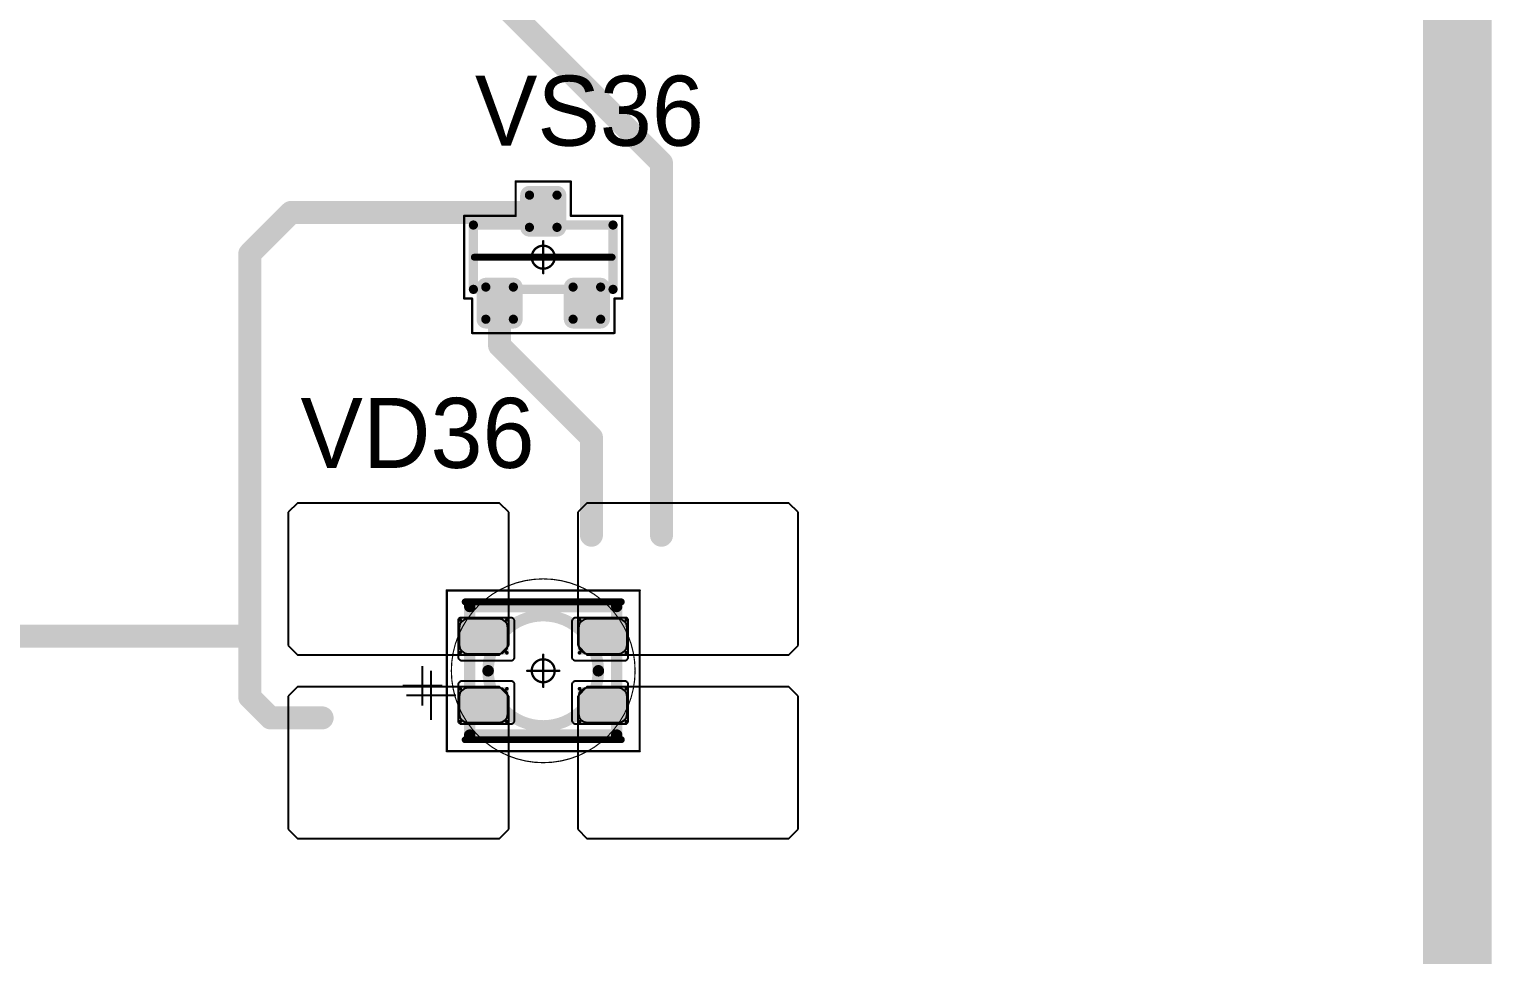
# Model space of a CAD drawing. Header units: millimetres. Extents: x 0 to 400, y 0 to 511.
# Drawn here: x 88.81 to 120.65, y 235.32 to 255.46 of the extents above; entities that cross this region are included whole.
import ezdxf

# ---------------------------------------------------------------- set-up
doc = ezdxf.new("R2010")
doc.units = ezdxf.units.MM
for name, color, linetype in [('Mechanical13', 56, 'Continuous'), ('Mechanical15', 56, 'Continuous'), ('Mechanical2', 216, 'Continuous'), ('TopLayer', 1, 'Continuous'), ('TopOverlay', 2, 'Continuous'), ('TopPaste', 8, 'Continuous'), ('TopSolder', 216, 'Continuous')]:
    doc.layers.add(name, color=color, linetype=linetype)

# ---------------------------------------------------------------- blocks, each defined once
blk = doc.blocks.new('SOT23_561')
at = {"layer": 'Mechanical13', "const_width": 0.2}
for points in [[(-0.7, 1.52), (0.7, 1.52)], [(-0.7, 1.52), (-0.7, -1.52)], [(0.7, 1.52), (0.7, -1.52)], [(-0.7, -1.52), (0.7, -1.52)]]:
    blk.add_lwpolyline(points, dxfattribs=at)
at = {"layer": 'Mechanical13', "const_width": 0.1}
for points in [[(-0.75, 1.52, 1), (-0.65, 1.52, 1)], [(-0.75, 1.52, 1), (-0.65, 1.52, 1)], [(0.65, 1.52, 1), (0.75, 1.52, 1)], [(0.65, 1.52, 1), (0.75, 1.52, 1)], [(-0.75, -1.52, 1), (-0.65, -1.52, 1)], [(-0.75, -1.52, 1), (-0.65, -1.52, 1)], [(0.65, -1.52, 1), (0.75, -1.52, 1)], [(0.65, -1.52, 1), (0.75, -1.52, 1)]]:
    blk.add_lwpolyline(points, format="xyb", close=True, dxfattribs=at)
at = {"layer": 'Mechanical15', "const_width": 0.05}
for points in [[(-0.9, 1.72), (-0.9, 1.55)], [(-0.9, 1.72), (0.9, 1.72)], [(0.9, 1.72), (0.9, 0.6)], [(-1.65, 1.55), (-1.65, -1.55)], [(-1.65, 1.55), (-0.9, 1.55)], [(0, 0.35), (0, -0.35)], [(0.9, 0.6), (1.65, 0.6)], [(1.65, 0.6), (1.65, -0.6)], [(-0.35, 0), (0.35, 0)], [(0.9, -0.6), (1.65, -0.6)], [(0.9, -0.6), (0.9, -1.72)], [(-1.65, -1.55), (-0.9, -1.55)], [(-0.9, -1.55), (-0.9, -1.72)], [(-0.9, -1.72), (0.9, -1.72)]]:
    blk.add_lwpolyline(points, dxfattribs=at)
at = {"layer": 'Mechanical15'}
for points, const_width in [([(-0.913, 1.72, 1), (-0.888, 1.72, 1)], 0.025), ([(-0.913, 1.72, 1), (-0.888, 1.72, 1)], 0.025), ([(0.888, 1.72, 1), (0.913, 1.72, 1)], 0.025), ([(0.888, 1.72, 1), (0.913, 1.72, 1)], 0.025), ([(-1.662, 1.55, 1), (-1.637, 1.55, 1)], 0.025), ([(-1.662, 1.55, 1), (-1.637, 1.55, 1)], 0.025), ([(-0.913, 1.55, 1), (-0.888, 1.55, 1)], 0.025), ([(-0.913, 1.55, 1), (-0.888, 1.55, 1)], 0.025), ([(-0.012, 0.35, 1), (0.012, 0.35, 1)], 0.025), ([(0.888, 0.6, 1), (0.913, 0.6, 1)], 0.025), ([(0.888, 0.6, 1), (0.913, 0.6, 1)], 0.025), ([(1.637, 0.6, 1), (1.662, 0.6, 1)], 0.025), ([(1.637, 0.6, 1), (1.662, 0.6, 1)], 0.025), ([(-0.362, 0, 1), (-0.337, 0, 1)], 0.025), ([(0.25, 0, 1), (-0.25, 0, 1)], 0.05), ([(-0.262, 0, 1), (-0.238, 0, 1)], 0.025), ([(0.238, 0, 1), (0.262, 0, 1)], 0.025), ([(0.337, 0, 1), (0.362, 0, 1)], 0.025), ([(-0.012, -0.35, 1), (0.012, -0.35, 1)], 0.025), ([(0.888, -0.6, 1), (0.913, -0.6, 1)], 0.025), ([(0.888, -0.6, 1), (0.913, -0.6, 1)], 0.025), ([(1.637, -0.6, 1), (1.662, -0.6, 1)], 0.025), ([(1.637, -0.6, 1), (1.662, -0.6, 1)], 0.025), ([(-1.662, -1.55, 1), (-1.637, -1.55, 1)], 0.025), ([(-1.662, -1.55, 1), (-1.637, -1.55, 1)], 0.025), ([(-0.913, -1.55, 1), (-0.888, -1.55, 1)], 0.025), ([(-0.913, -1.55, 1), (-0.888, -1.55, 1)], 0.025), ([(-0.913, -1.72, 1), (-0.888, -1.72, 1)], 0.025), ([(-0.913, -1.72, 1), (-0.888, -1.72, 1)], 0.025), ([(0.888, -1.72, 1), (0.913, -1.72, 1)], 0.025), ([(0.888, -1.72, 1), (0.913, -1.72, 1)], 0.025)]:
    blk.add_lwpolyline(points, format="xyb", close=True, dxfattribs=dict(at, const_width=const_width))
at = {"layer": 'TopLayer', "const_width": 0.1}
for points in [[(-1.4, 1.25, 1), (-1.3, 1.25, 1)], [(-0.7, 1.25, 1), (-0.6, 1.25, 1)], [(-1.4, 0.65, 1), (-1.3, 0.65, 1)], [(-0.7, 0.65, 1), (-0.6, 0.65, 1)], [(0.6, 0.3, 1), (0.7, 0.3, 1)], [(1.3, 0.3, 1), (1.4, 0.3, 1)], [(0.6, -0.3, 1), (0.7, -0.3, 1)], [(1.3, -0.3, 1), (1.4, -0.3, 1)], [(-1.4, -0.65, 1), (-1.3, -0.65, 1)], [(-0.7, -0.65, 1), (-0.6, -0.65, 1)], [(-1.4, -1.25, 1), (-1.3, -1.25, 1)], [(-0.7, -1.25, 1), (-0.6, -1.25, 1)]]:
    blk.add_lwpolyline(points, format="xyb", close=True, dxfattribs=at)
at = {"layer": 'TopLayer'}
for points in [[(-1.35, 1.35), (-1.35, 0.55), (-0.65, 1.35), (-0.65, 0.55)], [(-1.45, 1.25), (-1.45, 0.65), (-0.55, 1.25), (-0.55, 0.65)], [(0.65, 0.4), (0.65, -0.4), (1.35, 0.4), (1.35, -0.4)], [(0.55, 0.3), (0.55, -0.3), (1.45, 0.3), (1.45, -0.3)], [(-1.35, -0.55), (-1.35, -1.35), (-0.65, -0.55), (-0.65, -1.35)], [(-1.45, -0.65), (-1.45, -1.25), (-0.55, -0.65), (-0.55, -1.25)]]:
    blk.add_solid(points, dxfattribs=at)
at = {"layer": 'TopOverlay', "const_width": 0.15}
blk.add_lwpolyline([(0, 1.5), (0, -1.5)], dxfattribs=at)
at = {"layer": 'TopOverlay', "const_width": 0.075}
for points in [[(-0.038, 1.5, 1), (0.038, 1.5, 1)], [(-0.038, -1.5, 1), (0.038, -1.5, 1)]]:
    blk.add_lwpolyline(points, format="xyb", close=True, dxfattribs=at)
at = {"layer": 'TopPaste', "const_width": 0.075}
for points in [[(-1.387, 1.25, 1), (-1.313, 1.25, 1)], [(-0.687, 1.25, 1), (-0.613, 1.25, 1)], [(-1.387, 0.65, 1), (-1.313, 0.65, 1)], [(-0.687, 0.65, 1), (-0.613, 0.65, 1)], [(0.613, 0.3, 1), (0.687, 0.3, 1)], [(1.313, 0.3, 1), (1.387, 0.3, 1)], [(0.613, -0.3, 1), (0.687, -0.3, 1)], [(1.313, -0.3, 1), (1.387, -0.3, 1)], [(-1.387, -0.65, 1), (-1.313, -0.65, 1)], [(-0.687, -0.65, 1), (-0.613, -0.65, 1)], [(-1.387, -1.25, 1), (-1.313, -1.25, 1)], [(-0.687, -1.25, 1), (-0.613, -1.25, 1)]]:
    blk.add_lwpolyline(points, format="xyb", close=True, dxfattribs=at)
at = {"layer": 'TopPaste'}
for points in [[(-1.35, 1.325), (-1.35, 0.575), (-0.65, 1.325), (-0.65, 0.575)], [(-1.425, 1.25), (-1.425, 0.65), (-0.575, 1.25), (-0.575, 0.65)], [(0.65, 0.375), (0.65, -0.375), (1.35, 0.375), (1.35, -0.375)], [(0.575, 0.3), (0.575, -0.3), (1.425, 0.3), (1.425, -0.3)], [(-1.35, -0.575), (-1.35, -1.325), (-0.65, -0.575), (-0.65, -1.325)], [(-1.425, -0.65), (-1.425, -1.25), (-0.575, -0.65), (-0.575, -1.25)]]:
    blk.add_solid(points, dxfattribs=at)
at = {"layer": 'TopSolder', "const_width": 0.202}
for points in [[(-1.451, 1.25, 1), (-1.249, 1.25, 1)], [(-0.751, 1.25, 1), (-0.549, 1.25, 1)], [(-1.451, 0.65, 1), (-1.249, 0.65, 1)], [(-0.751, 0.65, 1), (-0.549, 0.65, 1)], [(0.549, 0.3, 1), (0.751, 0.3, 1)], [(1.249, 0.3, 1), (1.451, 0.3, 1)], [(0.549, -0.3, 1), (0.751, -0.3, 1)], [(1.249, -0.3, 1), (1.451, -0.3, 1)], [(-1.451, -0.65, 1), (-1.249, -0.65, 1)], [(-0.751, -0.65, 1), (-0.549, -0.65, 1)], [(-1.451, -1.25, 1), (-1.249, -1.25, 1)], [(-0.751, -1.25, 1), (-0.549, -1.25, 1)]]:
    blk.add_lwpolyline(points, format="xyb", close=True, dxfattribs=at)
at = {"layer": 'TopSolder'}
for points in [[(-1.35, 1.452), (-1.35, 0.448), (-0.65, 1.452), (-0.65, 0.448)], [(-1.552, 1.25), (-1.552, 0.65), (-0.448, 1.25), (-0.448, 0.65)], [(0.65, 0.502), (0.65, -0.502), (1.35, 0.502), (1.35, -0.502)], [(0.448, 0.3), (0.448, -0.3), (1.552, 0.3), (1.552, -0.3)], [(-1.35, -0.448), (-1.35, -1.452), (-0.65, -0.448), (-0.65, -1.452)], [(-1.552, -0.65), (-1.552, -1.25), (-0.448, -0.65), (-0.448, -1.25)]]:
    blk.add_solid(points, dxfattribs=at)
blk = doc.blocks.new('E65F_765')
at = {"layer": 'Mechanical13'}
for p, q in [((2.441, 1.071), (2.441, 0)), ((1.905, 0.536), (2.976, 0.536))]:
    blk.add_line(p, q, dxfattribs=at)
at = {"layer": 'Mechanical13', "const_width": 0.25}
for points in [[(-1.6, 1.4), (-1.6, -1.4)], [(1.6, 1.4), (-1.6, 1.4)], [(1.6, 1.4), (1.6, -1.4)], [(1.6, -1.4), (-1.6, -1.4)]]:
    blk.add_lwpolyline(points, dxfattribs=at)
at = {"layer": 'Mechanical13'}
for points, const_width in [([(-1.663, 1.4, 1), (-1.538, 1.4, 1)], 0.125), ([(-1.663, 1.4, 1), (-1.538, 1.4, 1)], 0.125), ([(1.2, 0, 1), (-1.2, 0, 1)], 0.25), ([(1.537, 1.4, 1), (1.662, 1.4, 1)], 0.125), ([(1.537, 1.4, 1), (1.662, 1.4, 1)], 0.125), ([(-1.263, 0, 1), (-1.138, 0, 1)], 0.125), ([(1.137, 0, 1), (1.262, 0, 1)], 0.125), ([(-1.663, -1.4, 1), (-1.538, -1.4, 1)], 0.125), ([(-1.663, -1.4, 1), (-1.538, -1.4, 1)], 0.125), ([(1.537, -1.4, 1), (1.662, -1.4, 1)], 0.125), ([(1.537, -1.4, 1), (1.662, -1.4, 1)], 0.125)]:
    blk.add_lwpolyline(points, format="xyb", close=True, dxfattribs=dict(at, const_width=const_width))
at = {"layer": 'Mechanical15', "const_width": 0.05}
for points in [[(2.1, 1.75), (-2.1, 1.75)], [(-2.1, 1.75), (-2.1, -1.75)], [(2.1, 1.75), (2.1, -1.75)], [(0, 0.35), (0, -0.35)], [(0, 0.35), (0, -0.35)], [(0.35, 0), (-0.35, 0)], [(0.35, 0), (-0.35, 0)], [(2.1, -1.75), (-2.1, -1.75)]]:
    blk.add_lwpolyline(points, dxfattribs=at)
at = {"layer": 'Mechanical15'}
for points, const_width in [([(-2.113, 1.75, 1), (-2.088, 1.75, 1)], 0.025), ([(-2.113, 1.75, 1), (-2.088, 1.75, 1)], 0.025), ([(2.087, 1.75, 1), (2.112, 1.75, 1)], 0.025), ([(2.087, 1.75, 1), (2.112, 1.75, 1)], 0.025), ([(-0.013, 0.35, 1), (0.012, 0.35, 1)], 0.025), ([(-0.013, 0.35, 1), (0.012, 0.35, 1)], 0.025), ([(-0.363, 0, 1), (-0.338, 0, 1)], 0.025), ([(-0.363, 0, 1), (-0.338, 0, 1)], 0.025), ([(0.25, 0, 1), (-0.25, 0, 1)], 0.05), ([(0.25, 0, 1), (-0.25, 0, 1)], 0.05), ([(-0.263, 0, 1), (-0.238, 0, 1)], 0.025), ([(-0.263, 0, 1), (-0.238, 0, 1)], 0.025), ([(0.237, 0, 1), (0.262, 0, 1)], 0.025), ([(0.237, 0, 1), (0.262, 0, 1)], 0.025), ([(0.337, 0, 1), (0.362, 0, 1)], 0.025), ([(0.337, 0, 1), (0.362, 0, 1)], 0.025), ([(-0.013, -0.35, 1), (0.012, -0.35, 1)], 0.025), ([(-0.013, -0.35, 1), (0.012, -0.35, 1)], 0.025), ([(-2.113, -1.75, 1), (-2.088, -1.75, 1)], 0.025), ([(-2.113, -1.75, 1), (-2.088, -1.75, 1)], 0.025), ([(2.087, -1.75, 1), (2.112, -1.75, 1)], 0.025), ([(2.087, -1.75, 1), (2.112, -1.75, 1)], 0.025)]:
    blk.add_lwpolyline(points, format="xyb", close=True, dxfattribs=dict(at, const_width=const_width))
at = {"layer": 'TopLayer'}
for p, q in [((-5.35, 3.65), (-5.55, 3.45)), ((-0.95, 3.65), (-5.35, 3.65)), ((-5.35, 3.65), (-5.35, 3.65)), ((-0.75, 3.45), (-0.95, 3.65)), ((0.95, 3.65), (0.75, 3.45)), ((5.35, 3.65), (0.95, 3.65)), ((0.95, 3.65), (0.95, 3.65)), ((5.55, 3.45), (5.35, 3.65)), ((-5.55, 3.45), (-5.55, 3.45)), ((-5.55, 3.45), (-5.55, 0.55)), ((-0.75, 0.55), (-0.75, 3.45)), ((0.75, 3.45), (0.75, 3.45)), ((0.75, 3.45), (0.75, 0.55)), ((5.55, 0.55), (5.55, 3.45)), ((-5.55, 0.55), (-5.35, 0.35)), ((-5.35, 0.35), (-0.95, 0.35)), ((-0.95, 0.35), (-0.75, 0.55)), ((0.75, 0.55), (0.95, 0.35)), ((0.95, 0.35), (5.35, 0.35)), ((5.35, 0.35), (5.55, 0.55)), ((-5.35, -0.35), (-5.55, -0.55)), ((-5.55, -0.55), (-5.55, -0.55)), ((-5.55, -0.55), (-5.55, -3.45)), ((-0.95, -0.35), (-5.35, -0.35)), ((-5.35, -0.35), (-5.35, -0.35)), ((-0.75, -0.55), (-0.95, -0.35)), ((-0.75, -3.45), (-0.75, -0.55)), ((0.95, -0.35), (0.75, -0.55)), ((0.75, -0.55), (0.75, -0.55)), ((0.75, -0.55), (0.75, -3.45)), ((5.35, -0.35), (0.95, -0.35)), ((0.95, -0.35), (0.95, -0.35)), ((5.55, -0.55), (5.35, -0.35)), ((5.55, -3.45), (5.55, -0.55)), ((-5.55, -3.45), (-5.35, -3.65)), ((-0.95, -3.65), (-0.75, -3.45)), ((0.75, -3.45), (0.95, -3.65)), ((5.35, -3.65), (5.55, -3.45)), ((-5.35, -3.65), (-0.95, -3.65)), ((0.95, -3.65), (5.35, -3.65))]:
    blk.add_line(p, q, dxfattribs=at)
at = {"layer": 'TopLayer', "const_width": 0.04}
for points in [[(-1.83, 1.11, 1), (-1.79, 1.11, 1)], [(-0.81, 1.11, 1), (-0.77, 1.11, 1)], [(0.77, 1.11, 1), (0.81, 1.11, 1)], [(1.79, 1.11, 1), (1.83, 1.11, 1)], [(-1.83, 0.39, 1), (-1.79, 0.39, 1)], [(-0.81, 0.39, 1), (-0.77, 0.39, 1)], [(0.77, 0.39, 1), (0.81, 0.39, 1)], [(1.79, 0.39, 1), (1.83, 0.39, 1)], [(-1.83, -0.39, 1), (-1.79, -0.39, 1)], [(-0.81, -0.39, 1), (-0.77, -0.39, 1)], [(0.77, -0.39, 1), (0.81, -0.39, 1)], [(1.79, -0.39, 1), (1.83, -0.39, 1)], [(-1.83, -1.11, 1), (-1.79, -1.11, 1)], [(-0.81, -1.11, 1), (-0.77, -1.11, 1)], [(0.77, -1.11, 1), (0.81, -1.11, 1)], [(1.79, -1.11, 1), (1.83, -1.11, 1)]]:
    blk.add_lwpolyline(points, format="xyb", close=True, dxfattribs=at)
at = {"layer": 'TopLayer'}
for points in [[(-1.85, 1.11), (-1.85, 0.39), (-0.75, 1.11), (-0.75, 0.39)], [(-1.81, 1.15), (-1.81, 0.35), (-0.79, 1.15), (-0.79, 0.35)], [(0.75, 1.11), (0.75, 0.39), (1.85, 1.11), (1.85, 0.39)], [(0.79, 1.15), (0.79, 0.35), (1.81, 1.15), (1.81, 0.35)], [(-1.85, -0.39), (-1.85, -1.11), (-0.75, -0.39), (-0.75, -1.11)], [(-1.81, -0.35), (-1.81, -1.15), (-0.79, -0.35), (-0.79, -1.15)], [(0.75, -0.39), (0.75, -1.11), (1.85, -0.39), (1.85, -1.11)], [(0.79, -0.35), (0.79, -1.15), (1.81, -0.35), (1.81, -1.15)]]:
    blk.add_solid(points, dxfattribs=at)
at = {"layer": 'TopOverlay'}
for p, q in [((2.628, 0.757), (2.628, -0.1)), ((2.2, 0.328), (3.057, 0.328))]:
    blk.add_line(p, q, dxfattribs=at)
at = {"layer": 'TopOverlay', "const_width": 0.15}
for points in [[(1.7, 1.5), (-1.7, 1.5)], [(1.7, -1.5), (-1.7, -1.5)]]:
    blk.add_lwpolyline(points, dxfattribs=at)
at = {"layer": 'TopOverlay', "const_width": 0.075}
for points in [[(-1.738, 1.5, 1), (-1.663, 1.5, 1)], [(1.662, 1.5, 1), (1.737, 1.5, 1)], [(-1.738, -1.5, 1), (-1.663, -1.5, 1)], [(1.662, -1.5, 1), (1.737, -1.5, 1)]]:
    blk.add_lwpolyline(points, format="xyb", close=True, dxfattribs=at)
at = {"layer": 'TopPaste'}
for p, q in [((-1.814, 1.011), (-1.829, 0.938)), ((-1.773, 1.073), (-1.814, 1.011)), ((-1.711, 1.114), (-1.773, 1.073)), ((-1.638, 1.129), (-1.711, 1.114)), ((-0.963, 1.129), (-1.638, 1.129)), ((-0.889, 1.114), (-0.963, 1.129)), ((-0.827, 1.073), (-0.889, 1.114)), ((-0.786, 1.011), (-0.827, 1.073)), ((-0.771, 0.938), (-0.786, 1.011)), ((0.786, 1.011), (0.771, 0.938)), ((0.827, 1.073), (0.786, 1.011)), ((0.889, 1.114), (0.827, 1.073)), ((0.962, 1.129), (0.889, 1.114)), ((1.637, 1.129), (0.962, 1.129)), ((1.711, 1.114), (1.637, 1.129)), ((1.773, 1.073), (1.711, 1.114)), ((1.814, 1.011), (1.773, 1.073)), ((1.829, 0.938), (1.814, 1.011)), ((-1.829, 0.938), (-1.829, 0.563)), ((-0.771, 0.563), (-0.771, 0.938)), ((0.771, 0.938), (0.771, 0.563)), ((1.829, 0.563), (1.829, 0.938)), ((-1.829, 0.563), (-1.814, 0.489)), ((-1.814, 0.489), (-1.773, 0.427)), ((-1.773, 0.427), (-1.711, 0.386)), ((-1.711, 0.386), (-1.638, 0.371)), ((-1.638, 0.371), (-0.963, 0.371)), ((-0.963, 0.371), (-0.889, 0.386)), ((-0.889, 0.386), (-0.827, 0.427)), ((-0.827, 0.427), (-0.786, 0.489)), ((-0.786, 0.489), (-0.771, 0.563)), ((0.771, 0.563), (0.786, 0.489)), ((0.786, 0.489), (0.827, 0.427)), ((0.827, 0.427), (0.889, 0.386)), ((0.889, 0.386), (0.962, 0.371)), ((0.962, 0.371), (1.637, 0.371)), ((1.637, 0.371), (1.711, 0.386)), ((1.711, 0.386), (1.773, 0.427)), ((1.773, 0.427), (1.814, 0.489)), ((1.814, 0.489), (1.829, 0.563)), ((-1.814, -0.489), (-1.829, -0.563)), ((-1.829, -0.563), (-1.829, -0.938)), ((-1.773, -0.427), (-1.814, -0.489)), ((-1.711, -0.386), (-1.773, -0.427)), ((-1.638, -0.371), (-1.711, -0.386)), ((-0.963, -0.371), (-1.638, -0.371)), ((-0.889, -0.386), (-0.963, -0.371)), ((-0.827, -0.427), (-0.889, -0.386)), ((-0.786, -0.489), (-0.827, -0.427)), ((-0.771, -0.563), (-0.786, -0.489)), ((-0.771, -0.938), (-0.771, -0.563)), ((0.786, -0.489), (0.771, -0.563)), ((0.771, -0.563), (0.771, -0.938)), ((0.827, -0.427), (0.786, -0.489)), ((0.889, -0.386), (0.827, -0.427)), ((0.962, -0.371), (0.889, -0.386)), ((1.637, -0.371), (0.962, -0.371)), ((1.711, -0.386), (1.637, -0.371)), ((1.773, -0.427), (1.711, -0.386)), ((1.814, -0.489), (1.773, -0.427)), ((1.829, -0.563), (1.814, -0.489)), ((1.829, -0.938), (1.829, -0.563)), ((-1.829, -0.938), (-1.814, -1.011)), ((-0.786, -1.011), (-0.771, -0.938)), ((0.771, -0.938), (0.786, -1.011)), ((1.814, -1.011), (1.829, -0.938)), ((-1.814, -1.011), (-1.773, -1.073)), ((-1.773, -1.073), (-1.711, -1.114)), ((-1.711, -1.114), (-1.638, -1.129)), ((-1.638, -1.129), (-0.963, -1.129)), ((-0.963, -1.129), (-0.889, -1.114)), ((-0.889, -1.114), (-0.827, -1.073)), ((-0.827, -1.073), (-0.786, -1.011)), ((0.786, -1.011), (0.827, -1.073)), ((0.827, -1.073), (0.889, -1.114)), ((0.889, -1.114), (0.962, -1.129)), ((0.962, -1.129), (1.637, -1.129)), ((1.637, -1.129), (1.711, -1.114)), ((1.711, -1.114), (1.773, -1.073)), ((1.773, -1.073), (1.814, -1.011))]:
    blk.add_line(p, q, dxfattribs=at)
at = {"layer": 'TopSolder'}
for p, q in [((-1.842, 1.129), (-1.85, 1.111)), ((-1.85, 1.111), (-1.85, 1.101)), ((-1.85, 1.101), (-1.85, 1.101)), ((-1.85, 1.101), (-1.85, 0.301)), ((-1.828, 1.143), (-1.842, 1.129)), ((-1.81, 1.151), (-1.828, 1.143)), ((-1.8, 1.151), (-1.81, 1.151)), ((-0.7, 1.151), (-1.8, 1.151)), ((-0.685, 1.151), (-0.7, 1.151)), ((-0.7, 1.151), (-0.7, 1.151)), ((-0.658, 1.139), (-0.685, 1.151)), ((-0.636, 1.118), (-0.658, 1.139)), ((-0.625, 1.09), (-0.636, 1.118)), ((-0.625, 1.076), (-0.625, 1.09)), ((-0.625, 0.301), (-0.625, 1.076)), ((0.636, 1.118), (0.625, 1.09)), ((0.625, 1.09), (0.625, 1.076)), ((0.625, 1.076), (0.625, 1.076)), ((0.625, 1.076), (0.625, 0.301)), ((0.657, 1.139), (0.636, 1.118)), ((0.685, 1.151), (0.657, 1.139)), ((0.7, 1.151), (0.685, 1.151)), ((1.8, 1.151), (0.7, 1.151)), ((1.81, 1.151), (1.8, 1.151)), ((1.8, 1.151), (1.8, 1.151)), ((1.828, 1.143), (1.81, 1.151)), ((1.842, 1.129), (1.828, 1.143)), ((1.85, 1.111), (1.842, 1.129)), ((1.85, 1.101), (1.85, 1.111)), ((1.85, 0.301), (1.85, 1.101)), ((-1.85, 0.301), (-1.85, 0.286)), ((-1.85, 0.286), (-1.839, 0.258)), ((-1.839, 0.258), (-1.818, 0.237)), ((-1.818, 0.237), (-1.79, 0.226)), ((-1.79, 0.226), (-1.775, 0.226)), ((-1.775, 0.226), (-1.775, 0.226)), ((-1.775, 0.226), (-0.7, 0.226)), ((-0.7, 0.226), (-0.685, 0.226)), ((-0.685, 0.226), (-0.658, 0.237)), ((-0.658, 0.237), (-0.636, 0.258)), ((-0.636, 0.258), (-0.625, 0.286)), ((-0.625, 0.286), (-0.625, 0.301)), ((-0.625, 0.301), (-0.625, 0.301)), ((0.625, 0.301), (0.625, 0.286)), ((0.625, 0.286), (0.636, 0.258)), ((0.636, 0.258), (0.657, 0.237)), ((0.657, 0.237), (0.685, 0.226)), ((0.685, 0.226), (0.7, 0.226)), ((0.7, 0.226), (0.7, 0.226)), ((0.7, 0.226), (1.775, 0.226)), ((1.775, 0.226), (1.79, 0.226)), ((1.79, 0.226), (1.817, 0.237)), ((1.817, 0.237), (1.839, 0.258)), ((1.839, 0.258), (1.85, 0.286)), ((1.85, 0.286), (1.85, 0.301)), ((1.85, 0.301), (1.85, 0.301)), ((-1.839, -0.257), (-1.85, -0.285)), ((-1.85, -0.285), (-1.85, -0.299)), ((-1.85, -0.299), (-1.85, -0.299)), ((-1.85, -0.299), (-1.85, -1.099)), ((-1.818, -0.236), (-1.839, -0.257)), ((-1.79, -0.224), (-1.818, -0.236)), ((-1.775, -0.224), (-1.79, -0.224)), ((-0.7, -0.224), (-1.775, -0.224)), ((-0.685, -0.224), (-0.7, -0.224)), ((-0.7, -0.224), (-0.7, -0.224)), ((-0.658, -0.236), (-0.685, -0.224)), ((-0.636, -0.257), (-0.658, -0.236)), ((-0.625, -0.285), (-0.636, -0.257)), ((-0.625, -0.299), (-0.625, -0.285)), ((-0.625, -1.074), (-0.625, -0.299)), ((0.636, -0.257), (0.625, -0.285)), ((0.625, -0.285), (0.625, -0.299)), ((0.625, -0.299), (0.625, -0.299)), ((0.625, -0.299), (0.625, -1.074)), ((0.657, -0.236), (0.636, -0.257)), ((0.685, -0.224), (0.657, -0.236)), ((0.7, -0.224), (0.685, -0.224)), ((1.775, -0.224), (0.7, -0.224)), ((1.79, -0.224), (1.775, -0.224)), ((1.775, -0.224), (1.775, -0.224)), ((1.817, -0.236), (1.79, -0.224)), ((1.839, -0.257), (1.817, -0.236)), ((1.85, -0.285), (1.839, -0.257)), ((1.85, -0.299), (1.85, -0.285)), ((1.85, -1.099), (1.85, -0.299)), ((-1.85, -1.099), (-1.85, -1.109)), ((-1.85, -1.109), (-1.842, -1.128)), ((-1.842, -1.128), (-1.828, -1.142)), ((-1.828, -1.142), (-1.81, -1.149)), ((-1.81, -1.149), (-1.8, -1.149)), ((-1.8, -1.149), (-0.7, -1.149)), ((-1.8, -1.149), (-1.8, -1.149)), ((-0.7, -1.149), (-0.685, -1.149)), ((-0.685, -1.149), (-0.658, -1.138)), ((-0.658, -1.138), (-0.636, -1.117)), ((-0.636, -1.117), (-0.625, -1.089)), ((-0.625, -1.089), (-0.625, -1.074)), ((-0.625, -1.074), (-0.625, -1.074)), ((0.625, -1.074), (0.625, -1.089)), ((0.625, -1.089), (0.636, -1.117)), ((0.636, -1.117), (0.657, -1.138)), ((0.657, -1.138), (0.685, -1.149)), ((0.685, -1.149), (0.7, -1.149)), ((0.7, -1.149), (1.8, -1.149)), ((0.7, -1.149), (0.7, -1.149)), ((1.8, -1.149), (1.81, -1.149)), ((1.81, -1.149), (1.828, -1.142)), ((1.828, -1.142), (1.842, -1.128)), ((1.842, -1.128), (1.85, -1.109)), ((1.85, -1.109), (1.85, -1.099)), ((1.85, -1.099), (1.85, -1.099))]:
    blk.add_line(p, q, dxfattribs=at)

msp = doc.modelspace()

# ---------------------------------------------------------------- linework, layer by layer
at = {"layer": 'Mechanical2'}
for points, const_width in [([(102, 241.5, 1), (98, 241.5, 1)], 0.0254), ([(100, 243.5, 1), (100, 243.5, 1)], 0.0005), ([(97.994, 241.5, 1), (98.006, 241.5, 1)], 0.0127), ([(98, 241.5, 1), (98, 241.5, 1)], 0.0005), ([(101.994, 241.5, 1), (102.006, 241.5, 1)], 0.0127), ([(102, 241.5, 1), (102, 241.5, 1)], 0.0005), ([(100, 239.5, 1), (100, 239.5, 1)], 0.0005)]:
    msp.add_lwpolyline(points, format="xyb", close=True, dxfattribs=dict(at, const_width=const_width))
at = {"layer": 'Mechanical2', "const_width": 0.001}
for points in [[(100, 239.5), (100, 243.5)], [(98, 241.5), (102, 241.5)]]:
    msp.add_lwpolyline(points, dxfattribs=at)
at = {"layer": 'TopLayer'}
for points, const_width in [([(119.9, 148.75), (119.9, 268.725)], 1.5), ([(98.4, 256.725), (102.575, 252.55)], 0.5), ([(102.575, 244.45), (102.575, 252.55)], 0.5), ([(93.612, 250.575), (94.512, 251.475)], 0.5), ([(94.512, 251.475), (99.912, 251.475)], 0.5), ([(93.612, 242.25), (93.612, 250.575)], 0.5), ([(99.05, 248.575), (99.05, 249.5)], 0.5), ([(99.05, 248.575), (101.05, 246.575)], 0.5), ([(101.05, 244.45), (101.05, 246.575)], 0.5), ([(81.3, 242.25), (93.612, 242.25)], 0.5), ([(93.612, 240.925), (93.612, 242.25)], 0.5), ([(93.612, 240.925), (94.062, 240.475)], 0.5), ([(94.062, 240.475), (95.187, 240.475)], 0.5)]:
    msp.add_lwpolyline(points, dxfattribs=dict(at, const_width=const_width))
at = {"layer": 'TopLayer', "const_width": 0.25}
for points in [[(102.45, 252.55, 1), (102.7, 252.55, 1)], [(102.45, 252.55, 1), (102.7, 252.55, 1)], [(94.387, 251.475, 1), (94.637, 251.475, 1)], [(94.387, 251.475, 1), (94.637, 251.475, 1)], [(99.787, 251.475, 1), (100.037, 251.475, 1)], [(93.487, 250.575, 1), (93.737, 250.575, 1)], [(93.487, 250.575, 1), (93.737, 250.575, 1)], [(98.925, 249.5, 1), (99.175, 249.5, 1)], [(98.925, 248.575, 1), (99.175, 248.575, 1)], [(98.925, 248.575, 1), (99.175, 248.575, 1)], [(100.925, 246.575, 1), (101.175, 246.575, 1)], [(100.925, 246.575, 1), (101.175, 246.575, 1)], [(100.925, 244.45, 1), (101.175, 244.45, 1)], [(102.45, 244.45, 1), (102.7, 244.45, 1)], [(93.487, 242.25, 1), (93.737, 242.25, 1)], [(93.487, 242.25, 1), (93.737, 242.25, 1)], [(93.487, 242.25, 1), (93.737, 242.25, 1)], [(93.487, 240.925, 1), (93.737, 240.925, 1)], [(93.487, 240.925, 1), (93.737, 240.925, 1)], [(93.937, 240.475, 1), (94.187, 240.475, 1)], [(93.937, 240.475, 1), (94.187, 240.475, 1)], [(95.062, 240.475, 1), (95.312, 240.475, 1)]]:
    msp.add_lwpolyline(points, format="xyb", close=True, dxfattribs=at)

# ---------------------------------------------------------------- block references
for name, p, rotation in [('SOT23_561', (100, 250.5), 90), ('E65F_765', (100, 241.5), 180)]:
    msp.add_blockref(name, p, dxfattribs=dict(rotation=rotation))

# ---------------------------------------------------------------- texts
at = {"layer": 'TopOverlay'}
for s, p in [('VS36', (98.514, 252.926)), ('VD36', (94.715, 245.915))]:
    msp.add_text(s, height=1.524, dxfattribs=at).set_placement(p)

doc.saveas('drawing.dxf')
